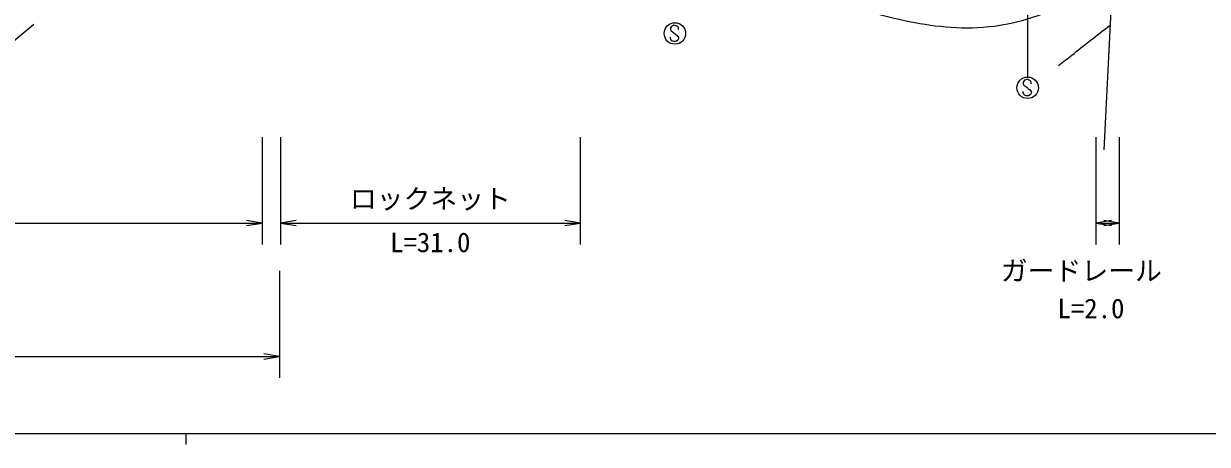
# Model space of a CAD drawing. Units: millimetres, scale not verified. Extents: x 40000 to 680000, y 20000 to 380000.
# Drawn here: x 252890 to 363178, y 204000 to 243227 of the extents above; entities that cross this region are included whole.
import ezdxf
from ezdxf.enums import TextEntityAlignment as Align

# ---------------------------------------------------------------- set-up
doc = ezdxf.new("R2010")
doc.units = ezdxf.units.MM
doc.header["$LTSCALE"] = 1000
for name, color, linetype, lineweight in [('M-BGD', 7, 'Continuous', 13), ('M-BMK-SRVR', 3, 'Continuous', 13), ('M-STR-HTXT', 7, 'Continuous', 13), ('M-STR-STR3', 7, 'Continuous', 13), ('M-STR-STRC', 7, 'Continuous', 13), ('M-TTL-BAND', 7, 'Continuous', 25)]:
    doc.layers.add(name, color=color, linetype=linetype, lineweight=lineweight)
doc.styles.add('ＭＳ ゴシック', font='')
doc.styles.get('ＭＳ ゴシック').set_extended_font_data('MS Gothic')

# ---------------------------------------------------------------- blocks, each defined once
blk = doc.blocks.new('open_arrow')
at = {"color": 0, "linetype": 'Continuous', "lineweight": -2}
blk.add_lwpolyline([(7.5, 1.25), (0, 0), (7.5, -1.25)], dxfattribs=at)

msp = doc.modelspace()

# ---------------------------------------------------------------- linework, layer by layer
at = {"layer": 'M-BGD'}
for points, knots in [([(310104, 255821), (311432, 255232), (312760, 254643), (313995, 253900), (315353, 253084), (316598, 252082), (317887, 251142), (319989, 249610), (322208, 248245), (324536, 247103), (327538, 245631), (330721, 244530), (333993, 243754), (336547, 243148), (339156, 242739), (341775, 242867), (344555, 243004), (347346, 243745), (349803, 245035), (351423, 245884), (352897, 246971), (354372, 248058)], [0, 0, 0, 0, 1, 1, 1, 2, 2, 2, 3, 3, 3, 4, 4, 4, 5, 5, 5, 6, 6, 6, 7, 7, 7, 7]), ([(349295, 239334), (349711, 239649), (350127, 239964), (350539, 240284), (351116, 240732), (351685, 241190), (352259, 241642), (352875, 242127), (353497, 242606), (354118, 243084)], [0, 0, 0, 0, 1, 1, 1, 2, 2, 2, 3, 3, 3, 3])]:
    msp.add_open_spline(points, degree=3, knots=knots, dxfattribs=at)
at = {"layer": 'M-BMK-SRVR'}
msp.add_line((355138, 263094), (353526, 231458), dxfattribs=at)
at = {"layer": 'M-STR-HTXT'}
msp.add_line((249362, 239437), (253829, 243185), dxfattribs=at)
at = {"layer": 'M-STR-STR3'}
for p, q in [((275103, 232632), (275103, 222632)), ((276822, 232632), (276822, 222632)), ((304747, 232632), (304747, 222632)), ((352798, 232632), (352798, 222632)), ((354968, 232632), (354968, 222632)), ((196322, 224632), (275103, 224632)), ((276822, 224632), (304747, 224632)), ((352798, 224632), (354968, 224632)), ((276715, 220187), (276715, 210187)), ((196593, 212187), (276715, 212187))]:
    msp.add_line(p, q, dxfattribs=at)
at = {"layer": 'M-STR-STRC'}
for p, q in [((346408, 259178), (346408, 238246)), ((313284, 243007), (313160, 242822)), ((313160, 242822), (313163, 242691)), ((313163, 242691), (313226, 242561)), ((313476, 243072), (313284, 243007)), ((313598, 243070), (313476, 243072)), ((313848, 242951), (313598, 243070)), ((313911, 242820), (313848, 242951)), ((313911, 242691), (313911, 242820)), ((313163, 241843), (313160, 241964)), ((313203, 241740), (313163, 241843)), ((313287, 241629), (313203, 241740)), ((313226, 242561), (313482, 242380)), ((313474, 241569), (313287, 241629)), ((313608, 241569), (313474, 241569)), ((313482, 242380), (313611, 242248)), ((313708, 241598), (313608, 241569)), ((313611, 242248), (313790, 242132)), ((313850, 241690), (313708, 241598)), ((313790, 242132), (313916, 241932)), ((313911, 241822), (313850, 241690)), ((313916, 241932), (313911, 241822)), ((346149, 237943), (346025, 237759)), ((346025, 237759), (346028, 237627)), ((346028, 237627), (346091, 237498)), ((346091, 237498), (346346, 237317)), ((346341, 238009), (346149, 237943)), ((346462, 238007), (346341, 238009)), ((346346, 237317), (346475, 237185)), ((346712, 237888), (346462, 238007)), ((346475, 237185), (346654, 237069)), ((346776, 237756), (346712, 237888)), ((346776, 237627), (346776, 237756)), ((346028, 236779), (346025, 236901)), ((346067, 236677), (346028, 236779)), ((346151, 236566), (346067, 236677)), ((346338, 236506), (346151, 236566)), ((346473, 236506), (346338, 236506)), ((346573, 236535), (346473, 236506)), ((346715, 236627), (346573, 236535)), ((346654, 237069), (346781, 236869)), ((346776, 236758), (346715, 236627)), ((346781, 236869), (346776, 236758))]:
    msp.add_line(p, q, dxfattribs=at)
for centre in [(313568, 242310), (346432, 237246)]:
    msp.add_circle(centre, 1000, dxfattribs=at)
at = {"layer": 'M-TTL-BAND'}
for p, q in [((40000, 205000), (579000, 205000)), ((268000, 205000), (268000, 204000))]:
    msp.add_line(p, q, dxfattribs=at)

# ---------------------------------------------------------------- block references
at = {"layer": 'M-STR-STR3', "xscale": 193, "yscale": 193, "rotation": 180}
for p in [(275103, 224632), (304747, 224632), (354968, 224632), (276715, 212187)]:
    msp.add_blockref('open_arrow', p, dxfattribs=at)
at = {"layer": 'M-STR-STR3', "xscale": 193, "yscale": 193}
for p in [(276822, 224632), (352798, 224632)]:
    msp.add_blockref('open_arrow', p, dxfattribs=at)

# ---------------------------------------------------------------- texts
at = {"layer": 'M-STR-STR3', "style": 'ＭＳ ゴシック'}
for s, p in [('ロックネット', (283284, 225428)), ('L=31.0', (287034, 221369)), ('ガードレール', (343937, 218720)), ('L=2.0', (349218, 215207))]:
    msp.add_text(s, height=1833, dxfattribs=at).set_placement(p, align=Align.BOTTOM_LEFT)

doc.saveas('drawing.dxf')
